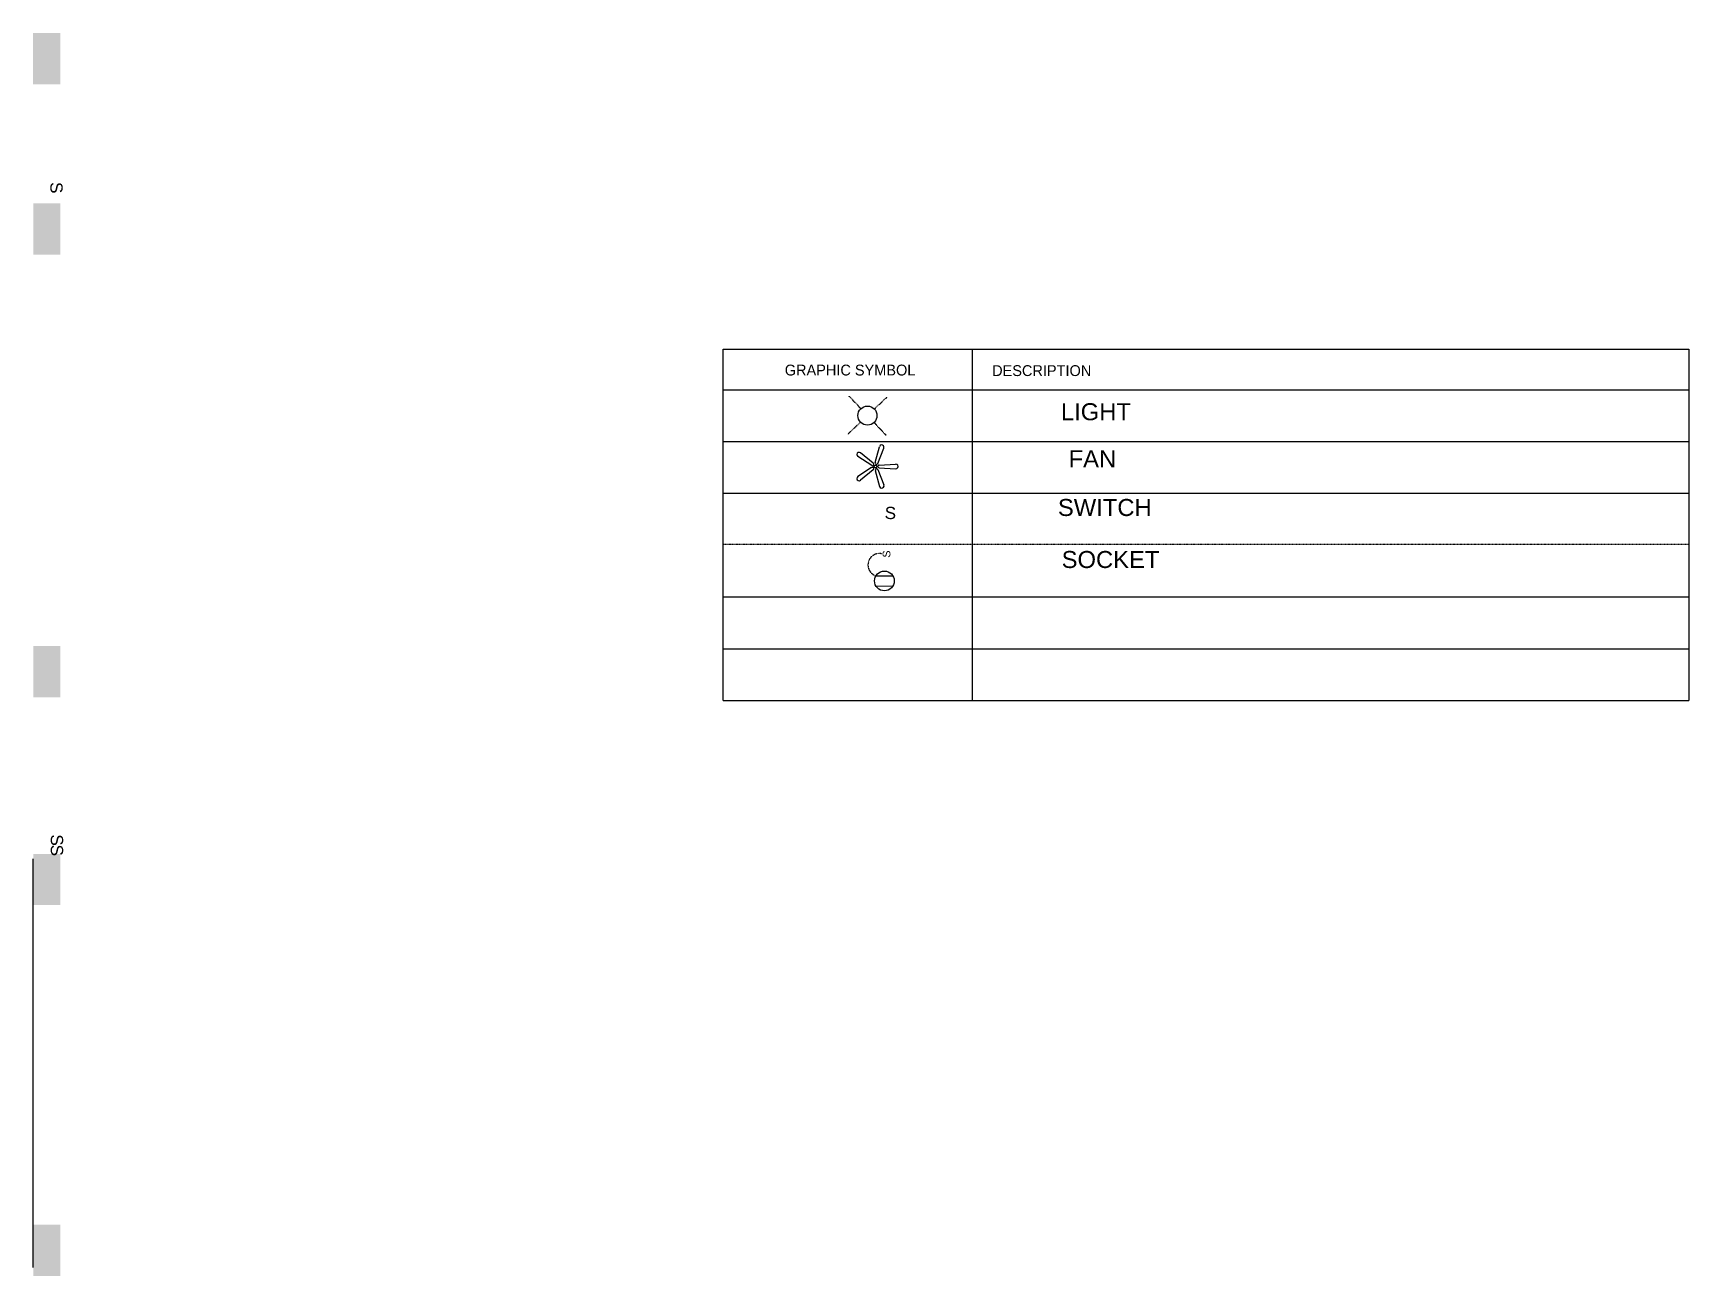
# Model space of a CAD drawing. Header units: millimetres. Extents: x 3328 to 72580, y 1596 to 22848.
# Drawn here: x 48258 to 72580, y 2998 to 21249 of the extents above; entities that cross this region are included whole.
import ezdxf
from ezdxf.enums import TextEntityAlignment as Align

# ---------------------------------------------------------------- set-up
doc = ezdxf.new("R2010")
doc.units = ezdxf.units.MM
doc.linetypes.add('HIDDEN2', pattern=[0.1875, 0.125, -0.0625])
for name, color, linetype in [('40-REFERENCE-DRAWINGS-0-35', 40, 'Continuous'), ('70-FRAM-DETAIL-0-45', 70, 'Continuous'), ('Beam', 6, 'Continuous'), ('Electrical', 50, 'Continuous'), ('Electrical Hidden', 150, 'HIDDEN2')]:
    doc.layers.add(name, color=color, linetype=linetype)
doc.styles.get("Standard").update_dxf_attribs({"font": 'arial.ttf'})
doc.styles.add('STENCIL', font='stencil.shx', dxfattribs={"height": 0.3})

# ---------------------------------------------------------------- blocks, each defined once
blk = doc.blocks.new('*U212')
at = {"layer": 'Electrical Hidden', "color": 7}
blk.add_line((-87, -92), (87, 92), dxfattribs=at)
blk = doc.blocks.new('*U213')
at = {"layer": 'Electrical Hidden', "color": 0, "linetype": 'ByBlock', "lineweight": -2, "transparency": 16777216}
for p, rotation in [((-25755, -36009), 90), ((-25745, -36386), 180), ((-25368, -36376), 270.0000000000001)]:
    blk.add_blockref('*U212', p, dxfattribs=dict(at, rotation=rotation))
blk.add_blockref('*U212', (-25378, -35999), dxfattribs=at)
blk = doc.blocks.new('*U214')
at = {"layer": 'Electrical', "color": 7}
for p, q in [((-120, 20), (120, 34)), ((-140, 0), (-157, 0)), ((-120, -21), (121, -34))]:
    blk.add_line(p, q, dxfattribs=at)
for centre, radius, start, end in [((-120, 0), 19.8, 89.5787, 271.1589), ((123, 0), 33.7, 266.109, 94.66)]:
    blk.add_arc(centre, radius, start, end, dxfattribs=at)
blk = doc.blocks.new('*U215')
at = {"layer": 'Electrical', "color": 0, "linetype": 'ByBlock', "lineweight": -2, "transparency": 16777216}
for p, rotation in [((-29387, -41869), 144), ((-29192, -41805), 72.00000000000003), ((-29387, -42075), 216), ((-29191, -42138), 288)]:
    blk.add_blockref('*U214', p, dxfattribs=dict(at, rotation=rotation))
blk.add_blockref('*U214', (-29071, -41971), dxfattribs=at)

msp = doc.modelspace()

# ---------------------------------------------------------------- hatches: boundary and pattern name
at = {"layer": 'Beam', "true_color": 0xed1f24}
h = msp.add_hatch(color=240, dxfattribs=at)
h.dxf.hatch_style = 1
h.paths.add_polyline_path([(48658, 21249), (48258, 21249), (48258, 20499), (48658, 20499)])
h = msp.add_hatch(color=240, dxfattribs=at)
h.dxf.hatch_style = 1
h.paths.add_polyline_path([(48659, 18748), (48259, 18748), (48259, 17998), (48659, 17998)])
h = msp.add_hatch(color=240, dxfattribs=at)
h.dxf.hatch_style = 1
h.paths.add_polyline_path([(48659, 12247), (48259, 12247), (48259, 11497), (48659, 11497)])
h = msp.add_hatch(color=240, dxfattribs=at)
h.dxf.hatch_style = 1
h.paths.add_polyline_path([(48659, 9196), (48259, 9196), (48259, 8446), (48659, 8446)])
h = msp.add_hatch(color=240, dxfattribs=at)
h.dxf.hatch_style = 1
h.paths.add_polyline_path([(48659, 3748), (48259, 3748), (48259, 2998), (48659, 2998)])

# ---------------------------------------------------------------- linework, layer by layer
at = {"layer": '70-FRAM-DETAIL-0-45'}
for p, q in [((58395, 16609), (72580, 16609)), ((58395, 11447), (58395, 16609)), ((62057, 11447), (62057, 16609)), ((72580, 16609), (72580, 11447)), ((58395, 16012), (72580, 16012))]:
    msp.add_line(p, q, dxfattribs=at)
at = {"layer": '70-FRAM-DETAIL-0-45', "color": 9}
for p, q in [((58395, 15252), (72580, 15252)), ((58395, 14491), (72580, 14491)), ((58395, 12969), (72580, 12969)), ((58395, 12208), (72580, 12208)), ((58395, 11447), (72580, 11447))]:
    msp.add_line(p, q, dxfattribs=at)
at = {"layer": 'Beam', "color": 7}
msp.add_line((48259, 3123), (48259, 9123), dxfattribs=at)
at = {"layer": 'Electrical', "color": 7}
for p, q in [((60687, 14905), (60687, 14905)), ((60687, 14865), (60687, 14865)), ((60927, 14919), (60927, 14919)), ((60927, 14919), (60927, 14919)), ((60928, 14852), (60928, 14851)), ((60928, 14851), (60928, 14852)), ((60638, 13280), (60887, 13278)), ((60637, 13130), (60886, 13129))]:
    msp.add_line(p, q, dxfattribs=at)
for centre, radius in [((60513, 15632), 140), ((60632, 14885), 18), ((60762, 13204), 145)]:
    msp.add_circle(centre, radius, dxfattribs=at)
at = {"layer": 'Electrical Hidden', "color": 7}
msp.add_line((58395, 13745), (72580, 13745), dxfattribs=at)
msp.add_arc((60688, 13439), 167, 74.9009, 252.4612, dxfattribs=at)

# ---------------------------------------------------------------- block references
at = {"layer": 'Electrical', "color": 7}
msp.add_blockref('*U215', (89877, 56856), dxfattribs=at)
at = {"layer": 'Electrical Hidden', "color": 7, "extrusion": (0, 0, -1), "zscale": -1}
msp.add_blockref('*U213', (-34952, 51825), dxfattribs=at)

# ---------------------------------------------------------------- texts
at = {"layer": '40-REFERENCE-DRAWINGS-0-35', "lineweight": 35, "style": 'STENCIL'}
for s, p in [('GRAPHIC SYMBOL', (60258, 16301)), ('DESCRIPTION', (63073, 16293))]:
    msp.add_text(s, height=159.38, dxfattribs=at).set_placement(p, align=Align.MIDDLE)
at = {"layer": 'Electrical', "color": 7}
for width, gutter_width, insert, char_height, attachment_point, rotation in [(281.75, 1, (48688, 19065), 180, 1, 271.7115), (281.75, 1, (60937, 14290), 180, 3, 358.2538), (178.95, 0.635, (60738, 13654), 114, 3, 88.2885), (281.75, 1, (48695, 9485), 180, 1, 271.7115), (281.75, 1, (48695, 9335), 180, 1, 271.7115)]:
    msp.add_mtext_dynamic_manual_height_columns('S', width=width, gutter_width=gutter_width, heights=[0], dxfattribs=dict(at, insert=insert, char_height=char_height, attachment_point=attachment_point, rotation=rotation))
at = {"layer": 'Electrical Hidden', "color": 7, "char_height": 250, "attachment_point": 1}
for s, width, insert in [('LIGHT', 9224.11, (63355, 15814)), ('FAN', 3148.32, (63468, 15123)), ('SWITCH', 1747.13, (63311, 14408)), ('SOCKET', 1878.34, (63366, 13644))]:
    msp.add_mtext_dynamic_manual_height_columns(s, width=width, gutter_width=1, heights=[0], dxfattribs=dict(at, insert=insert))

doc.saveas('drawing.dxf')
